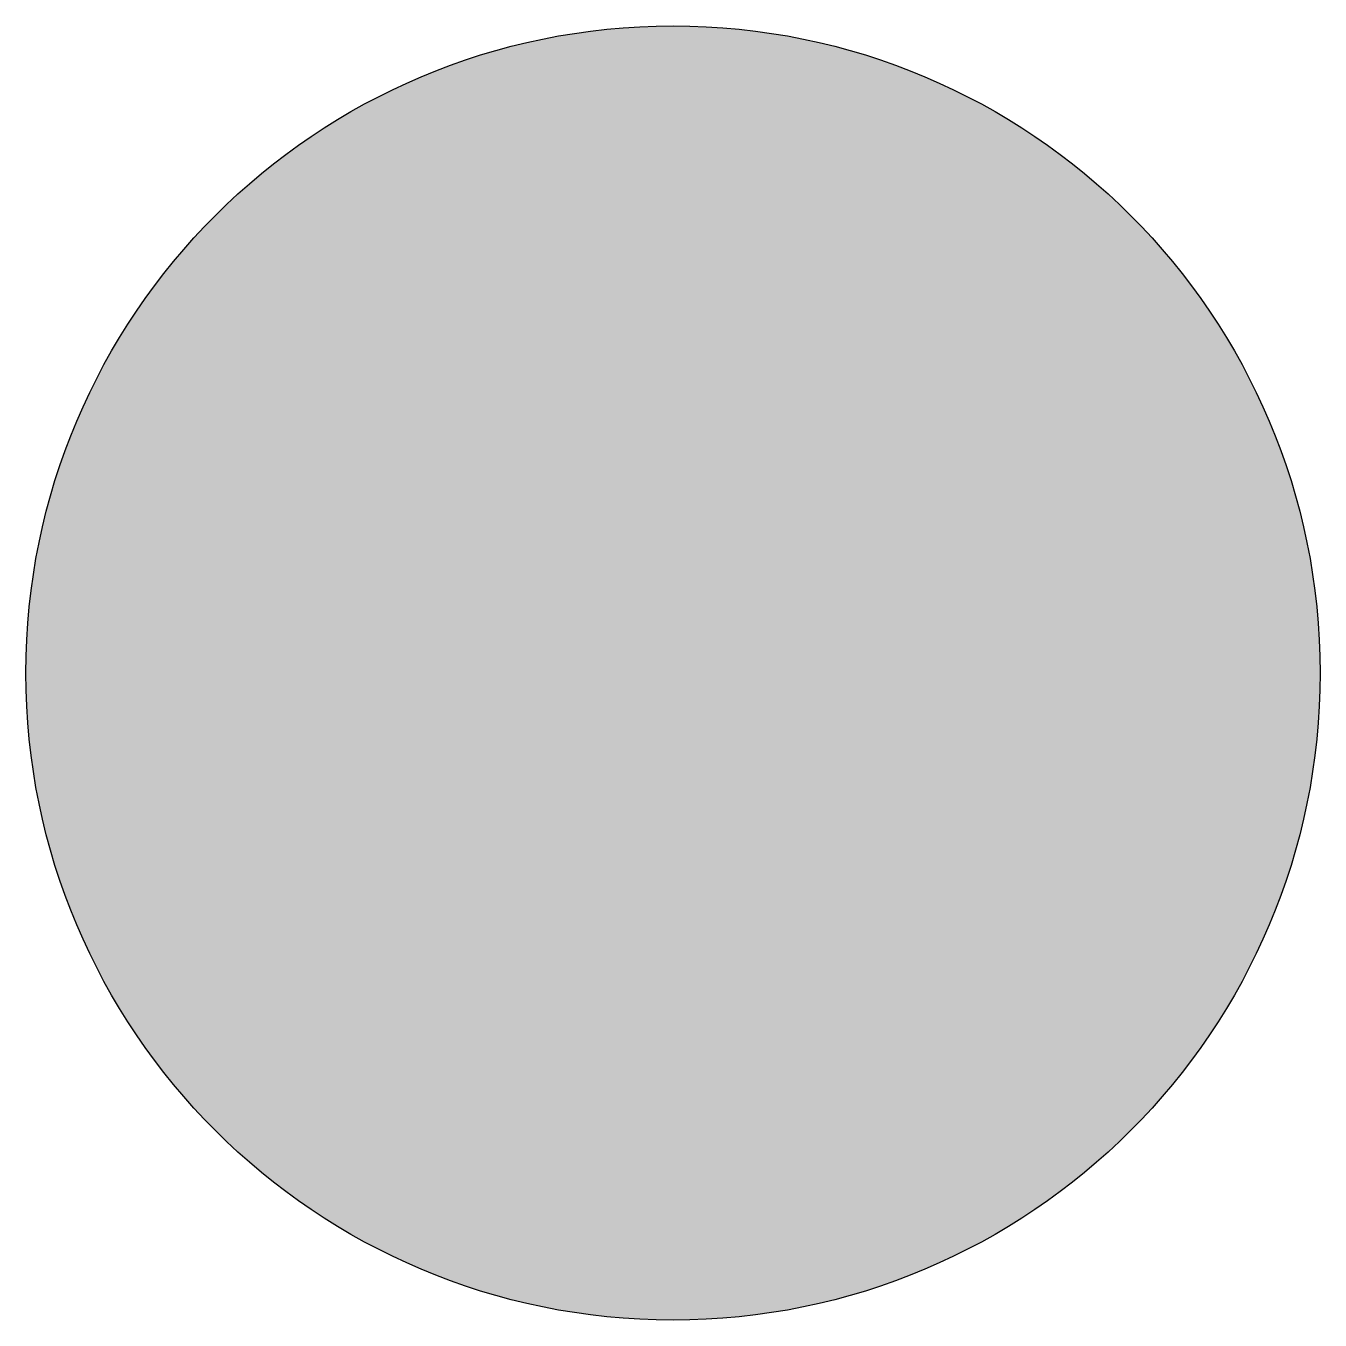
# Model space of a CAD drawing. Extents: x 6 to 7.5, y 5 to 6.5.
import ezdxf

# ---------------------------------------------------------------- set-up
doc = ezdxf.new("R2010")
doc.units = 0

msp = doc.modelspace()

# ---------------------------------------------------------------- hatches: boundary and pattern name
msp.add_hatch(color=256).paths.add_polyline_path([(6, 5.75, 1), (7.5, 5.75, 1)])

# ---------------------------------------------------------------- linework, layer by layer
msp.add_circle((6.75, 5.75), 0.75)

doc.saveas('drawing.dxf')
